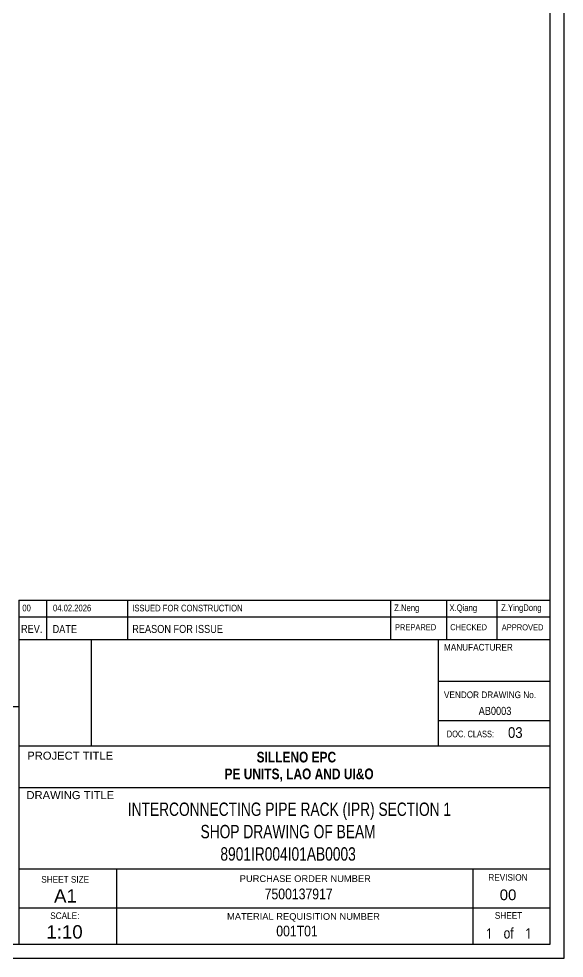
# Model space of a CAD drawing. Header units: millimetres. Extents: x -232 to 609, y -265 to 329.
# Drawn here: x 414.2 to 609.3, y -265.1 to 70.8 of the extents above; entities that cross this region are included whole.
import ezdxf

# ---------------------------------------------------------------- set-up
doc = ezdxf.new("R2010")
doc.units = ezdxf.units.MM
doc.styles.add('Arial', font='ARIAL.TTF', dxfattribs={"height": 0.2})
doc.styles.add('Arial Bold', font='ARIALBD.TTF', dxfattribs={"height": 0.2})
doc.styles.add('Arial Narrow', font='ARIALN.TTF', dxfattribs={"height": 0.2})
doc.styles.add('segoeuil', font='', dxfattribs={"height": 0.2})
doc.styles.get('segoeuil').set_extended_font_data('segoeuil')

# ---------------------------------------------------------------- blocks, each defined once
blk = doc.blocks.new('Unknown-43780186-1158')
at = {"color": 5, "linetype": 'Continuous'}
for p, q in [((609.27, -265.1), (609.27, 328.9)), ((604.27, -260.1), (604.27, 323.9)), ((-226.73, -260.1), (604.27, -260.1)), ((-231.73, -265.1), (609.27, -265.1))]:
    blk.add_line(p, q, dxfattribs=at)
blk = doc.blocks.new('0_TCM_4503_AIVD_AD_TITLE_BLOCK-43780186-28089')
at = {"color": 4, "linetype": 'Continuous'}
for q in [(414.27, -260.1), (604.27, -151.1)]:
    blk.add_line((414.27, -151.1), q, dxfattribs=at)
at = {"color": 7, "linetype": 'Continuous'}
for p, q in [((440.27, -189.1), (440.27, -151.1)), ((564.27, -189.1), (564.27, -151.1)), ((604.27, -260.1), (604.27, -151.1)), ((604.27, -166.1), (564.27, -166.1)), ((564.27, -180.1), (604.27, -180.1)), ((414.27, -189.1), (604.27, -189.1)), ((414.27, -204.1), (604.27, -204.1)), ((414.27, -233.1), (604.27, -233.1)), ((449.27, -260.1), (449.27, -233.1)), ((576.67, -260.1), (576.67, -233.1)), ((414.27, -247.1), (604.27, -247.1)), ((414.27, -260.1), (604.27, -260.1))]:
    blk.add_line(p, q, dxfattribs=at)
for s, height, style, width, p in [('MANUFACTURER', 2.3877, 'Arial', 0.88, (566.27, -155.1)), ('VENDOR DRAWING No.', 2.3877, 'Arial', 0.88, (566.27, -172.1)), ('DOC. CLASS:', 2.3877, 'Arial', 0.8, (567.27, -186.1)), ('SILLENO EPC', 3.8177, 'Arial Bold', 0.8, (499.27, -195.1)), ('PE UNITS, LAO AND UI&O', 3.8177, 'Arial Bold', 0.8, (487.8, -201.1)), ('REVISION', 2.388, 'Arial', 0.88, (582.14, -237.4)), ('SHEET SIZE', 2.388, 'Arial', 0.88, (422.27, -238.1)), ('SCALE:', 2.388, 'Arial', 0.88, (425.47, -251.1)), ('SHEET', 2.388, 'Arial', 0.88, (584.47, -251.01)), ('1', 3.73, 'segoeuil', 0.88, (581.27, -258.1)), ('of', 3.82, 'Arial', 0.8, (587.6, -258.06)), ('1', 3.73, 'segoeuil', 0.88, (595.27, -258.1))]:
    blk.add_text(s, height=height, dxfattribs=dict(at, style=style, width=width)).set_placement(p)
at = {"color": 3, "linetype": 'Continuous', "style": 'Arial Narrow'}
blk.add_text('AB0003', height=2.863, dxfattribs=at).set_placement((578.69, -178.1))
at = {"color": 1, "linetype": 'Continuous', "style": 'Arial', "width": 0.88}
blk.add_text('03', height=3.82, dxfattribs=at).set_placement((589.17, -186.32))
at = {"color": 7, "linetype": 'Continuous', "style": 'Arial'}
for s, height, p in [('PROJECT TITLE', 2.8652, (417.27, -194.1)), ('DRAWING TITLE', 2.8652, (416.98, -208.21)), ('PURCHASE ORDER NUMBER', 2.3877, (493.24, -237.84)), ('A1', 4.775, (426.84, -245.21)), ('00', 3.82, (586.22, -244.34)), ('MATERIAL REQUISITION NUMBER', 2.3877, (488.7, -251.36))]:
    blk.add_text(s, height=height, dxfattribs=at).set_placement(p)
at = {"color": 2, "style": 'Arial Narrow', "width": 0.9}
blk.add_text('INTERCONNECTING PIPE RACK (IPR) SECTION 1', height=4.7721, dxfattribs=at).set_placement((453.21, -214.21))
at = {"color": 2, "linetype": 'Continuous', "style": 'Arial Narrow', "width": 0.9}
for s, p in [('SHOP DRAWING OF BEAM', (479.23, -222.21)), ('8901IR004I01AB0003', (486.32, -230.21))]:
    blk.add_text(s, height=4.7721, dxfattribs=at).set_placement(p)
at = {"color": 3, "style": 'Arial Narrow'}
for s, p in [('7500137917', (502.15, -244.03)), ('001T01', (506.31, -257.28))]:
    blk.add_text(s, height=3.818, dxfattribs=at).set_placement(p)
at = {"color": 7, "style": 'Arial'}
blk.add_text('1:10', height=4.775, dxfattribs=at).set_placement((424.1, -258.08))
blk = doc.blocks.new('0_TCM_4503_AIVD_AD_NOTE_BLOCK-43780186-28090')
at = {"color": 4, "linetype": 'Continuous'}
blk.add_line((299.27, -175.1), (414.27, -175.1), dxfattribs=at)
blk = doc.blocks.new('0_TCM_4503_AIVD_AD_REVISION_BLOCK-43780186-28091')
at = {"color": 7, "linetype": 'Continuous'}
for p, q in [((414.27, -137.03), (604.27, -137.03)), ((414.27, -137.03), (414.27, -143.03)), ((424.27, -143.03), (424.27, -137.03)), ((453.27, -143.03), (453.27, -137.03)), ((547.28, -143.04), (547.28, -137.04)), ((567.27, -143.03), (567.27, -137.03)), ((585.27, -143.03), (585.27, -137.03)), ((414.27, -143.03), (604.27, -143.03)), ((414.27, -143.06), (604.27, -143.06)), ((414.27, -143.06), (414.27, -151.1)), ((424.27, -151.06), (424.27, -143.06)), ((453.27, -151.06), (453.27, -143.06)), ((547.28, -151.07), (547.28, -143.07)), ((567.26, -151.06), (567.26, -143.06)), ((585.27, -151.06), (585.27, -143.06)), ((414.27, -151.1), (604.27, -151.1))]:
    blk.add_line(p, q, dxfattribs=at)
at = {"color": 7, "style": 'Arial Narrow'}
for s, height, p in [('00', 2.386, (415.5, -141.06)), ('04.02.2026', 2.386, (426.46, -141.06)), ('ISSUED FOR CONSTRUCTION', 2.3861, (454.79, -141.1)), ('Z.Neng', 2.386, (548.49, -140.99)), ('X.Qiang', 2.386, (568.23, -140.99))]:
    blk.add_text(s, height=height, dxfattribs=at).set_placement(p)
at = {"color": 7, "linetype": 'Continuous', "style": 'Arial Narrow'}
for s, height, p in [('Z.YingDong', 2.386, (586.73, -140.95)), ('REV.', 2.863, (415.02, -148.77)), ('DATE', 2.863, (426.31, -148.83)), ('REASON FOR ISSUE', 2.8633, (454.8, -148.79)), ('PREPARED', 2.147, (548.73, -147.81)), ('CHECKED', 2.147, (568.52, -147.8)), ('APPROVED', 2.147, (586.93, -147.87))]:
    blk.add_text(s, height=height, dxfattribs=at).set_placement(p)

msp = doc.modelspace()

# ---------------------------------------------------------------- block references
for name in ['Unknown-43780186-1158', '0_TCM_4503_AIVD_AD_REVISION_BLOCK-43780186-28091', '0_TCM_4503_AIVD_AD_TITLE_BLOCK-43780186-28089', '0_TCM_4503_AIVD_AD_NOTE_BLOCK-43780186-28090']:
    msp.add_blockref(name, (0, 0))

doc.saveas('drawing.dxf')
